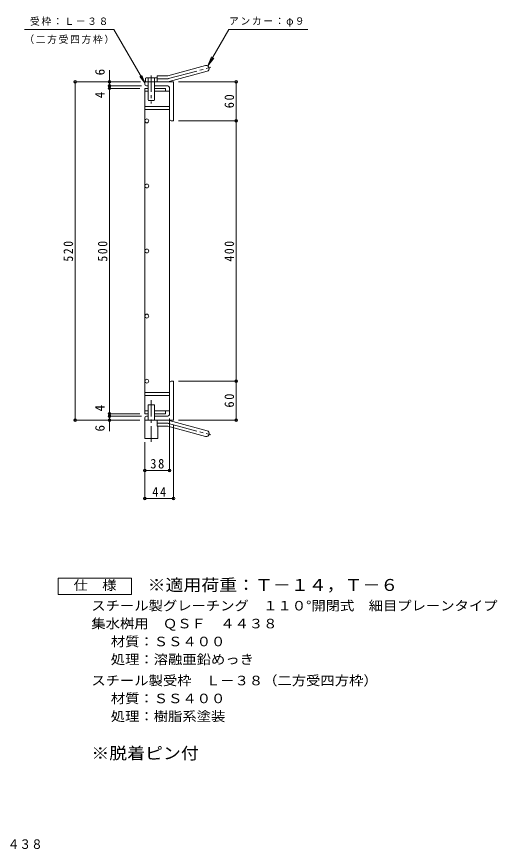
# Model space of a CAD drawing. Units: millimetres, scale not verified. Extents: x -791 to 884, y -688 to 664.
# Drawn here: x 145 to 884, y -688 to 595 of the extents above; entities that cross this region are included whole.
import ezdxf
from ezdxf.enums import TextEntityAlignment as Align

# ---------------------------------------------------------------- set-up
doc = ezdxf.new("R2010")
doc.units = ezdxf.units.MM
doc.header["$LTSCALE"] = 5
doc.header["$PDMODE"] = 32
doc.header["$PDSIZE"] = 4
doc.linetypes.add('CHAIN1', pattern=[8, 5, -1, 1, -1])
doc.linetypes.add('CHAIN2', pattern=[12, 9, -1, 1, -1])
for name, color, linetype, lineweight in [('B-1', 2, 'Continuous', 9), ('B-2', 3, 'Continuous', 9), ('B-4', 7, 'Continuous', 9), ('B-5', 7, 'Continuous', 9), ('B-9', 4, 'Continuous', 9), ('F-5_F-5ﾚｲﾔ', 2, 'Continuous', 9)]:
    doc.layers.add(name, color=color, linetype=linetype, lineweight=lineweight)
doc.styles.add('ＭＳ ゴシック', font='')
doc.styles.get('ＭＳ ゴシック').set_extended_font_data('MS Gothic')

msp = doc.modelspace()

# ---------------------------------------------------------------- linework, layer by layer
at = {"layer": 'B-1'}
for p, q in [((377.307, 503.968), (435.497, 519.56)), ((361.162, 494.661), (361.162, 503.661)), ((374.977, 503.661), (361.162, 503.661)), ((379.636, 495.275), (437.827, 510.867)), ((342.162, 491.161), (342.162, 494.661)), ((386.162, 494.661), (342.162, 494.661)), ((347.162, 488.661), (344.662, 488.661)), ((376.162, 488.661), (357.162, 488.661)), ((386.162, 494.661), (386.162, 434.661)), ((380.162, 484.661), (380.162, 437.161)), ((382.662, 434.661), (386.162, 434.661)), ((380.162, -15.338), (380.162, 32.162)), ((382.662, 34.662), (386.162, 34.662)), ((386.162, -25.338), (386.162, 34.662)), ((342.162, -21.838), (342.162, -25.338)), ((386.162, -25.338), (342.162, -25.338)), ((347.162, -19.338), (344.662, -19.338)), ((376.162, -19.338), (357.162, -19.338)), ((361.162, -25.338), (361.162, -34.338)), ((374.977, -34.338), (361.162, -34.338)), ((377.307, -34.645), (435.497, -50.237)), ((379.636, -25.951), (437.827, -41.544))]:
    msp.add_line(p, q, dxfattribs=at)
at = {"layer": 'B-1', "linetype": 'CHAIN2'}
for p, q in [((378.471, 499.621), (443.638, 517.083)), ((374.977, 499.161), (361.047, 499.161)), ((374.977, -29.838), (361.047, -29.838)), ((378.471, -30.298), (443.638, -47.759))]:
    msp.add_line(p, q, dxfattribs=at)
at = {"layer": 'B-1'}
for centre, radius, start, end in [((436.662, 515.213), 4.5, 285.00014, 104.99991), ((374.977, 512.661), 9, 270, 285.00002), ((344.662, 491.161), 2.5, 180, 270), ((374.977, 512.661), 18, 270, 285), ((376.162, 484.661), 4, 0, 90), ((382.662, 437.161), 2.5, 180, 270), ((382.662, 32.162), 2.5, 90, 180), ((344.662, -21.838), 2.5, 90, 180), ((374.977, -43.338), 18, 75, 90), ((376.162, -15.338), 4, 270, 0), ((374.977, -43.338), 9, 74.99998, 90), ((436.662, -45.89), 4.5, 255.00009, 74.99986)]:
    msp.add_arc(centre, radius, start, end, dxfattribs=at)
at = {"layer": 'B-1', "linetype": 'CHAIN2'}
for centre, start, end in [((374.977, 512.661), 270, 284.99995), ((374.977, -43.338), 75.00005, 90)]:
    msp.add_arc(centre, 13.5, start, end, dxfattribs=at)
at = {"layer": 'B-2'}
for p, q in [((342.162, 484.661), (342.162, 207.095)), ((342.162, 484.661), (347.162, 484.661)), ((342.162, 480.161), (347.162, 480.161)), ((357.162, 480.161), (380.162, 480.161)), ((380.162, 480.161), (380.162, 234.662)), ((342.162, -15.338), (342.162, 207.095)), ((342.162, -10.838), (347.162, -10.838)), ((342.162, -15.338), (347.162, -15.338))]:
    msp.add_line(p, q, dxfattribs=at)
at = {"layer": 'B-2', "color": 4}
for p, q in [((342.162, 456.663), (380.162, 456.663)), ((342.162, 452.163), (380.162, 452.163)), ((342.162, 17.161), (380.162, 17.161)), ((342.162, 12.661), (380.162, 12.661))]:
    msp.add_line(p, q, dxfattribs=at)
at = {"layer": 'B-2'}
for points in [[(357.162, 484.661), (374.162, 484.661), (374.162, 480.161)], [(357.162, -10.838), (380.162, -10.838), (380.162, 234.662)], [(357.162, -15.338), (374.162, -15.338), (374.162, -10.838)]]:
    msp.add_lwpolyline(points, dxfattribs=at)
for centre in [(345.162, 434.661), (345.162, 334.661), (345.162, 234.661), (345.162, 134.662), (345.162, 34.662)]:
    msp.add_circle(centre, 3, dxfattribs=at)
at = {"layer": 'B-4'}
for p, q in [((438.912, 519.111), (444.652, 532.969)), ((438.912, 519.111), (448.043, 531.011)), ((287.838, 512.837), (287.838, -42.095)), ((335.777, 494.661), (233.635, 494.661)), ((235.135, 494.661), (235.135, -25.338)), ((337.162, 488.661), (286.338, 488.661)), ((393.662, 494.661), (483.932, 494.661)), ((482.432, 494.661), (482.432, 434.661)), ((334.662, 484.661), (286.338, 484.661)), ((393.662, 434.661), (483.932, 434.661)), ((482.432, 434.661), (482.432, 34.662)), ((393.662, 34.662), (483.932, 34.662)), ((482.432, 34.662), (482.432, -25.338)), ((334.662, -25.338), (233.635, -25.338)), ((334.662, -15.338), (286.338, -15.338)), ((337.162, -19.338), (286.338, -19.338)), ((295.338, -25.338), (289.338, -25.338)), ((380.162, -22.838), (380.162, -104.183)), ((393.662, -25.338), (483.932, -25.338)), ((386.162, -32.838), (386.162, -147.146)), ((342.162, -147.146), (342.162, -59.129)), ((342.162, -102.683), (380.162, -102.683)), ((342.162, -145.646), (386.162, -145.646))]:
    msp.add_line(p, q, dxfattribs=at)
msp.add_lwpolyline([(438.912, 519.111), (471.331, 575.261), (592.643, 575.261)], dxfattribs=at)
for p in [(235.135, 494.661), (287.838, 494.661), (287.838, 488.661), (482.432, 494.661), (287.838, 484.661), (482.432, 434.661), (482.432, 34.662), (235.135, -25.338), (287.838, -15.338), (287.838, -19.338), (287.838, -25.338), (482.432, -25.338), (342.162, -102.683), (380.162, -102.683), (342.162, -145.646), (386.162, -145.646)]:
    msp.add_point(p, dxfattribs=at)
at = {"layer": 'B-5'}
for p, q in [((157.117, 575.261), (294.617, 575.261)), ((294.617, 575.261), (342.162, 492.911)), ((342.162, 492.911), (334.552, 502.828)), ((342.162, 492.911), (337.378, 504.46))]:
    msp.add_line(p, q, dxfattribs=at)
at = {"layer": 'B-9'}
for p, q in [((343.277, 500.318), (343.277, 494.661)), ((359.104, 501.061), (345.22, 501.061)), ((347.162, 494.661), (347.162, 500.318)), ((357.162, 494.661), (357.162, 500.318)), ((361.047, 500.318), (361.047, 494.661)), ((347.162, 466.973), (347.162, 494.661)), ((357.162, 466.973), (357.162, 494.661)), ((347.974, 466.161), (347.162, 466.973)), ((347.974, 466.161), (356.35, 466.161)), ((356.35, 466.161), (357.162, 466.973)), ((357.162, -1.838), (347.162, -1.838)), ((347.162, -25.338), (347.162, -1.838)), ((357.162, -25.338), (357.162, -1.838)), ((362.162, -34.338), (362.162, -53.338))]:
    msp.add_line(p, q, dxfattribs=at)
at = {"layer": 'B-9', "linetype": 'CHAIN1'}
for p, q in [((352.162, 504.429), (352.162, 461.128)), ((352.162, 5.592), (352.162, -58.77))]:
    msp.add_line(p, q, dxfattribs=at)
at = {"layer": 'B-9'}
msp.add_lwpolyline([(342.162, -25.338), (342.162, -53.338), (362.162, -53.338)], dxfattribs=at)
for centre, radius, start, end in [((345.22, 498.151), 2.91, 48.12389, 131.8763), ((352.162, 483.871), 17.19, 73.09029, 106.90971), ((359.104, 498.151), 2.91, 48.11642, 131.87611)]:
    msp.add_arc(centre, radius, start, end, dxfattribs=at)
at = {"layer": 'F-5_F-5ﾚｲﾔ'}
msp.add_lwpolyline([(208.955, -293.176), (208.955, -268.176), (321.455, -268.176), (321.455, -293.176)], close=True, dxfattribs=at)

# ---------------------------------------------------------------- texts
at = {"layer": 'B-4', "color": 2, "style": 'ＭＳ ゴシック'}
for s, p in [('6', (284.838, 504.627)), ('4', (284.838, 469.436)), ('4', (284.838, -11.909)), ('6', (284.838, -42.714))]:
    msp.add_text(s, height=14.66, rotation=90, dxfattribs=at).set_placement(p, align=Align.BOTTOM_LEFT)
at = {"layer": 'B-4', "insert": (471.522, 579.561), "char_height": 11, "attachment_point": 7, "style": 'ＭＳ ゴシック'}
msp.add_mtext('\\T1.17;アンカー：φ９', dxfattribs=at)
at = {"layer": 'B-4', "color": 2, "char_height": 14.66, "attachment_point": 7, "rotation": 90, "style": 'ＭＳ ゴシック'}
for s, insert in [('\\T1.27;\\W0.95;60', (479.432, 454.036)), ('\\T1.27;\\W0.9;520', (232.135, 218.412)), ('\\T1.27;\\W0.9;500', (284.838, 218.412)), ('\\T1.27;\\W0.9;400', (479.432, 218.412)), ('\\T1.27;\\W0.95;60', (479.432, -5.963))]:
    msp.add_mtext(s, dxfattribs=dict(at, insert=insert))
at = {"layer": 'B-4', "color": 2, "char_height": 14.66, "attachment_point": 7, "style": 'ＭＳ ゴシック'}
for s, insert in [('\\T1.27;\\W0.95;38', (350.537, -99.683)), ('\\T1.27;\\W0.95;44', (353.537, -142.646))]:
    msp.add_mtext(s, dxfattribs=dict(at, insert=insert))
at = {"layer": 'B-5', "char_height": 11, "attachment_point": 7, "style": 'ＭＳ ゴシック'}
for s, insert in [('\\T1.17;受枠：Ｌ－３８', (165.867, 580.922)), ('\\T1.17;（二方受四方枠）', (157.117, 552.891))]:
    msp.add_mtext(s, dxfattribs=dict(at, insert=insert))
at = {"layer": 'F-5_F-5ﾚｲﾔ', "color": 3, "style": 'ＭＳ ゴシック', "width": 1.1}
for s, p in [('※適用荷重：Ｔ－１４，Ｔ－６', (346.455, -293.176)), ('※脱着ピン付', (260.001, -551.814))]:
    msp.add_text(s, height=18.33, dxfattribs=at).set_placement(p, align=Align.BOTTOM_LEFT)
at = {"layer": 'F-5_F-5ﾚｲﾔ', "style": 'ＭＳ ゴシック'}
for s, width, p in [('仕\u3000様', 1.1, (232.705, -290.676)), ('スチール製グレーチング\u3000１１０°開閉式\u3000細目プレーンタイプ', 1.1, (260, -322.136)), ('集水桝用\u3000ＱＳＦ\u3000４４３８', 1.1, (260, -349.637)), ('材質：ＳＳ４００', 1.1, (289.856, -377.135)), ('処理：溶融亜鉛めっき', 1.1, (289.856, -404.636)), ('スチール製受枠\u3000Ｌ－３８（二方受四方枠）', 1.1, (260.001, -437.136)), ('材質：ＳＳ４００', 1.1, (289.856, -464.637)), ('処理：樹脂系塗装', 1.1, (289.856, -492.137)), ('集水桝用\u3000ＱＳＦ ４４３８', 0.9, (-39.5, -688.582))]:
    msp.add_text(s, height=14.66, dxfattribs=dict(at, width=width)).set_placement(p, align=Align.BOTTOM_LEFT)

doc.saveas('drawing.dxf')
